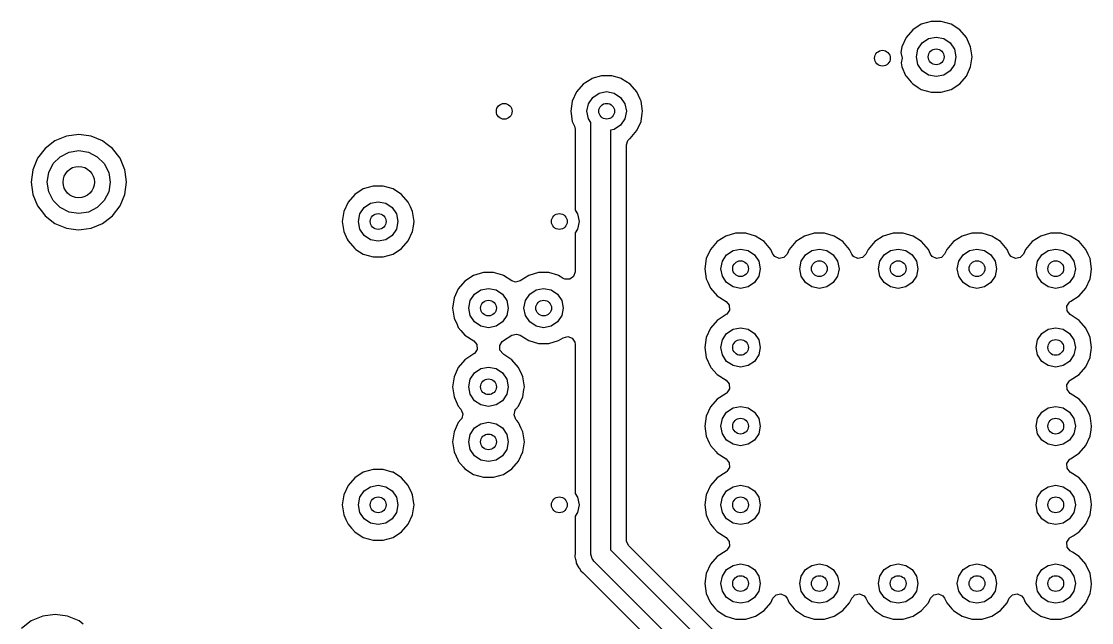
# Model space of a CAD drawing. Extents: x 0.4 to 10.6, y -8.1 to -0.4.
# Drawn here: x 5.979 to 6.514, y -2.303 to -2.002 of the extents above; entities that cross this region are included whole.
import ezdxf

# ---------------------------------------------------------------- set-up
doc = ezdxf.new("R2010")
doc.units = 0
doc.header["$MEASUREMENT"] = 0
doc.layers.add('BLACK', color=7, linetype='CONTINUOUS')

msp = doc.modelspace()

# ---------------------------------------------------------------- linework, layer by layer
at = {"layer": 'BLACK', "linetype": 'CONTINUOUS'}
for p, q in [((6.42888, -2.0037), (6.42459, -2.00646)), ((6.43377, -2.00227), (6.42888, -2.0037)), ((6.42888, -2.0037), (6.42888, -2.0037)), ((6.43887, -2.00227), (6.43377, -2.00227)), ((6.43377, -2.00227), (6.43377, -2.00227)), ((6.44377, -2.0037), (6.43887, -2.00227)), ((6.43887, -2.00227), (6.43887, -2.00227)), ((6.44806, -2.00646), (6.44377, -2.0037)), ((6.44377, -2.0037), (6.44377, -2.0037)), ((6.44377, -2.0037), (6.44377, -2.0037)), ((6.44377, -2.0037), (6.44377, -2.0037)), ((6.42125, -2.01032), (6.41913, -2.01496)), ((6.42459, -2.00646), (6.42125, -2.01032)), ((6.43256, -2.01091), (6.43632, -2.01016)), ((6.43632, -2.01016), (6.44009, -2.01091)), ((6.44806, -2.00646), (6.44806, -2.00646)), ((6.44806, -2.00646), (6.44806, -2.00646)), ((6.44928, -2.00787), (6.44806, -2.00646)), ((6.4514, -2.01032), (6.44928, -2.00787)), ((6.45352, -2.01496), (6.4514, -2.01032)), ((6.41913, -2.01496), (6.41872, -2.01781)), ((6.42723, -2.01624), (6.42936, -2.01304)), ((6.42936, -2.01304), (6.43256, -2.01091)), ((6.44009, -2.01091), (6.44328, -2.01304)), ((6.44328, -2.01304), (6.44542, -2.01624)), ((6.45424, -2.02), (6.45352, -2.01496)), ((6.41872, -2.01781), (6.41929, -2.02069)), ((6.41929, -2.02069), (6.41883, -2.02299)), ((6.42648, -2.02), (6.42723, -2.01624)), ((6.42723, -2.02377), (6.42648, -2.02)), ((6.44542, -2.01624), (6.44617, -2.02)), ((6.44617, -2.02), (6.44542, -2.02377)), ((6.45352, -2.02505), (6.45424, -2.02)), ((6.41883, -2.02299), (6.41913, -2.02505)), ((6.41913, -2.02505), (6.42107, -2.02931)), ((6.42936, -2.02696), (6.42723, -2.02377)), ((6.44542, -2.02377), (6.44328, -2.02696)), ((6.4514, -2.02969), (6.45352, -2.02505)), ((6.26421, -2.03093), (6.25992, -2.03368)), ((6.2691, -2.02949), (6.26421, -2.03092)), ((6.26421, -2.03092), (6.26421, -2.03093)), ((6.2742, -2.02949), (6.2691, -2.02949)), ((6.2691, -2.02949), (6.2691, -2.02949)), ((6.27904, -2.03091), (6.2742, -2.02949)), ((6.2742, -2.02949), (6.2742, -2.02949)), ((6.2791, -2.03093), (6.27904, -2.03091)), ((6.28339, -2.03368), (6.2791, -2.03093)), ((6.2791, -2.03093), (6.2791, -2.03093)), ((6.2791, -2.03093), (6.2791, -2.03093)), ((6.42107, -2.02931), (6.42125, -2.02969)), ((6.42125, -2.02969), (6.42382, -2.03266)), ((6.43256, -2.0291), (6.42936, -2.02696)), ((6.43632, -2.02985), (6.43256, -2.0291)), ((6.44009, -2.0291), (6.43632, -2.02985)), ((6.44328, -2.02696), (6.44009, -2.0291)), ((6.44806, -2.03355), (6.4514, -2.02969)), ((6.25992, -2.03368), (6.25658, -2.03754)), ((6.26789, -2.03813), (6.27165, -2.03738)), ((6.27165, -2.03738), (6.27542, -2.03813)), ((6.28673, -2.03754), (6.28339, -2.03368)), ((6.28339, -2.03368), (6.28339, -2.03368)), ((6.28339, -2.03368), (6.28339, -2.03368)), ((6.42382, -2.03266), (6.42459, -2.03355)), ((6.42459, -2.03355), (6.42735, -2.03532)), ((6.42735, -2.03532), (6.42888, -2.0363)), ((6.42888, -2.0363), (6.43377, -2.03774)), ((6.43887, -2.03774), (6.44377, -2.0363)), ((6.44377, -2.0363), (6.44806, -2.03355)), ((6.25446, -2.04218), (6.25373, -2.04722)), ((6.25658, -2.03754), (6.25446, -2.04218)), ((6.26256, -2.04346), (6.26469, -2.04026)), ((6.26469, -2.04026), (6.26789, -2.03813)), ((6.27542, -2.03813), (6.27861, -2.04026)), ((6.27861, -2.04026), (6.28075, -2.04346)), ((6.28842, -2.04124), (6.28673, -2.03754)), ((6.28885, -2.04218), (6.28842, -2.04124)), ((6.28957, -2.04722), (6.28885, -2.04218)), ((6.43377, -2.03774), (6.43377, -2.03774)), ((6.43377, -2.03774), (6.43887, -2.03774)), ((6.43887, -2.03774), (6.43887, -2.03774)), ((6.25373, -2.04722), (6.25373, -2.04722)), ((6.25373, -2.04722), (6.25446, -2.05227)), ((6.26181, -2.04722), (6.26256, -2.04346)), ((6.26256, -2.05099), (6.26181, -2.04722)), ((6.28075, -2.04346), (6.2815, -2.04722)), ((6.2815, -2.04722), (6.28075, -2.05099)), ((6.28885, -2.05227), (6.28945, -2.0481)), ((6.28945, -2.0481), (6.28957, -2.04722)), ((6.28957, -2.04722), (6.28957, -2.04722)), ((6.25446, -2.05227), (6.25553, -2.05462)), ((6.26378, -2.05282), (6.26256, -2.05099)), ((6.26378, -2.2687), (6.26378, -2.05282)), ((6.28075, -2.05099), (6.27861, -2.05418)), ((6.28673, -2.05691), (6.28885, -2.05227)), ((6.00787, -2.05883), (6.0017, -2.05964)), ((6.01405, -2.05964), (6.00787, -2.05883)), ((6.00787, -2.05883), (6.00787, -2.05883)), ((6.25553, -2.05462), (6.25589, -2.05624)), ((6.25589, -2.05624), (6.25589, -2.09674)), ((6.27542, -2.05632), (6.27362, -2.05668)), ((6.27362, -2.05668), (6.27362, -2.26666)), ((6.27861, -2.05418), (6.27542, -2.05632)), ((6.28339, -2.06077), (6.28673, -2.05691)), ((5.99595, -2.06203), (5.99101, -2.06582)), ((6.0017, -2.05964), (5.99595, -2.06203)), ((5.99595, -2.06203), (5.99595, -2.06203)), ((6.0017, -2.05964), (6.0017, -2.05964)), ((6.0198, -2.06203), (6.01405, -2.05964)), ((6.01405, -2.05964), (6.01405, -2.05964)), ((6.02146, -2.0633), (6.0198, -2.06203)), ((6.0198, -2.06203), (6.0198, -2.06203)), ((6.0198, -2.06203), (6.0198, -2.06203)), ((6.02474, -2.06582), (6.02146, -2.0633)), ((6.28152, -2.0641), (6.28226, -2.06181)), ((6.28152, -2.08661), (6.28152, -2.0641)), ((6.28226, -2.06181), (6.28331, -2.06082)), ((6.28331, -2.06082), (6.28339, -2.06077)), ((6.28339, -2.06077), (6.28339, -2.06077)), ((6.28339, -2.06077), (6.28339, -2.06077)), ((5.99101, -2.06582), (5.98722, -2.07075)), ((5.99101, -2.06582), (5.99101, -2.06582)), ((5.99862, -2.06994), (6.00301, -2.0677)), ((6.00301, -2.0677), (6.00787, -2.06693)), ((6.00787, -2.06693), (6.01274, -2.0677)), ((6.01274, -2.0677), (6.01713, -2.06994)), ((6.02853, -2.07075), (6.02474, -2.06582)), ((6.02474, -2.06582), (6.02474, -2.06582)), ((6.02474, -2.06582), (6.02474, -2.06582)), ((6.02474, -2.06582), (6.02474, -2.06582)), ((6.02474, -2.06582), (6.02474, -2.06582)), ((5.98722, -2.07075), (5.98484, -2.07651)), ((5.98722, -2.07075), (5.98722, -2.07075)), ((5.9929, -2.07781), (5.99513, -2.07342)), ((5.99513, -2.07342), (5.99862, -2.06994)), ((6.01713, -2.06994), (6.02061, -2.07342)), ((6.02061, -2.07342), (6.02285, -2.07781)), ((6.0306, -2.07577), (6.02853, -2.07075)), ((6.02853, -2.07075), (6.02853, -2.07075)), ((5.98484, -2.07651), (5.98403, -2.08268)), ((5.98484, -2.07651), (5.98484, -2.07651)), ((5.99213, -2.08268), (5.9929, -2.07781)), ((6.02285, -2.07781), (6.02362, -2.08268)), ((6.03091, -2.07651), (6.0306, -2.07577)), ((6.03105, -2.07757), (6.03091, -2.07651)), ((6.03171, -2.0826), (6.03105, -2.07757)), ((5.98403, -2.08268), (5.98403, -2.08268)), ((5.98403, -2.08268), (5.98484, -2.08885)), ((5.9929, -2.08754), (5.99213, -2.08268)), ((6.02362, -2.08268), (6.02285, -2.08754)), ((6.03091, -2.08885), (6.03172, -2.08268)), ((6.03172, -2.08268), (6.03171, -2.0826)), ((6.15493, -2.08463), (6.15004, -2.08606)), ((6.16003, -2.08463), (6.15493, -2.08463)), ((6.15493, -2.08463), (6.15493, -2.08463)), ((6.16492, -2.08606), (6.16003, -2.08463)), ((6.16003, -2.08463), (6.16003, -2.08463)), ((5.98484, -2.08885), (5.98484, -2.08885)), ((5.98484, -2.08885), (5.98722, -2.0946)), ((5.99513, -2.09193), (5.9929, -2.08754)), ((6.02285, -2.08754), (6.02061, -2.09193)), ((6.02853, -2.0946), (6.03091, -2.08885)), ((6.14575, -2.08882), (6.14241, -2.09267)), ((6.15004, -2.08606), (6.14575, -2.08882)), ((6.15004, -2.08606), (6.15004, -2.08606)), ((6.16921, -2.08882), (6.16492, -2.08606)), ((6.16492, -2.08606), (6.16492, -2.08606)), ((6.16492, -2.08606), (6.16492, -2.08606)), ((6.16492, -2.08606), (6.16492, -2.08606)), ((6.17255, -2.09267), (6.16921, -2.08882)), ((6.16921, -2.08882), (6.16921, -2.08882)), ((6.16921, -2.08882), (6.16921, -2.08882)), ((6.28152, -2.26178), (6.28152, -2.08661)), ((5.98722, -2.0946), (5.98722, -2.0946)), ((5.98722, -2.0946), (5.99016, -2.09843)), ((5.99862, -2.09542), (5.99513, -2.09193)), ((6.00301, -2.09765), (5.99862, -2.09542)), ((6.01713, -2.09542), (6.01274, -2.09765)), ((6.02061, -2.09193), (6.01713, -2.09542)), ((6.02474, -2.09954), (6.02853, -2.0946)), ((6.14241, -2.09267), (6.14029, -2.09731)), ((6.14839, -2.0986), (6.15052, -2.0954)), ((6.15052, -2.0954), (6.15371, -2.09327)), ((6.15371, -2.09327), (6.15748, -2.09252)), ((6.15748, -2.09252), (6.16125, -2.09327)), ((6.16125, -2.09327), (6.16444, -2.0954)), ((6.16444, -2.0954), (6.16657, -2.0986)), ((6.17363, -2.09504), (6.17255, -2.09267)), ((6.17467, -2.09731), (6.17363, -2.09504)), ((5.99016, -2.09843), (5.99101, -2.09954)), ((5.99101, -2.09954), (5.99595, -2.10333)), ((6.00787, -2.09843), (6.00301, -2.09765)), ((6.01274, -2.09765), (6.00787, -2.09843)), ((6.02106, -2.10236), (6.02474, -2.09954)), ((6.14029, -2.09731), (6.13956, -2.10236)), ((6.14764, -2.10236), (6.14839, -2.0986)), ((6.16657, -2.0986), (6.16732, -2.10236)), ((6.1754, -2.10236), (6.17467, -2.09731)), ((6.25589, -2.09674), (6.25712, -2.0986)), ((6.25712, -2.0986), (6.25787, -2.10236)), ((5.99595, -2.10333), (5.99595, -2.10333)), ((5.99595, -2.10333), (5.99595, -2.10333)), ((5.99595, -2.10333), (5.99918, -2.10467)), ((5.99918, -2.10467), (6.0017, -2.10571)), ((6.0017, -2.10571), (6.00633, -2.10632)), ((6.00633, -2.10632), (6.00787, -2.10652)), ((6.00787, -2.10652), (6.00911, -2.10636)), ((6.00787, -2.10652), (6.00787, -2.10652)), ((6.00787, -2.10652), (6.00787, -2.10652)), ((6.00911, -2.10636), (6.01405, -2.10571)), ((6.01405, -2.10571), (6.0198, -2.10333)), ((6.0198, -2.10333), (6.02106, -2.10236)), ((6.13956, -2.10236), (6.13956, -2.10236)), ((6.13956, -2.10236), (6.14029, -2.10741)), ((6.14839, -2.10613), (6.14764, -2.10236)), ((6.15052, -2.10932), (6.14839, -2.10613)), ((6.16657, -2.10613), (6.16444, -2.10932)), ((6.16732, -2.10236), (6.16657, -2.10613)), ((6.17467, -2.10741), (6.17507, -2.10467)), ((6.17507, -2.10467), (6.1754, -2.10236)), ((6.1754, -2.10236), (6.1754, -2.10236)), ((6.25712, -2.10613), (6.25589, -2.10798)), ((6.25787, -2.10236), (6.25712, -2.10613)), ((6.14029, -2.10741), (6.14202, -2.1112)), ((6.14202, -2.1112), (6.14241, -2.11205)), ((6.14241, -2.11205), (6.14575, -2.1159)), ((6.15371, -2.11146), (6.15052, -2.10932)), ((6.15748, -2.1122), (6.15371, -2.11146)), ((6.16125, -2.11146), (6.15748, -2.1122)), ((6.16444, -2.10932), (6.16125, -2.11146)), ((6.16921, -2.1159), (6.17255, -2.11205)), ((6.17255, -2.11205), (6.17467, -2.10741)), ((6.25589, -2.10798), (6.25589, -2.12756)), ((6.33114, -2.10968), (6.32685, -2.11244)), ((6.33603, -2.10825), (6.33114, -2.10968)), ((6.33114, -2.10968), (6.33114, -2.10968)), ((6.34113, -2.10825), (6.33603, -2.10825)), ((6.33603, -2.10825), (6.33603, -2.10825)), ((6.34603, -2.10968), (6.34113, -2.10825)), ((6.34113, -2.10825), (6.34113, -2.10825)), ((6.35032, -2.11244), (6.34603, -2.10968)), ((6.34603, -2.10968), (6.34603, -2.10968)), ((6.34603, -2.10968), (6.34603, -2.10968)), ((6.34603, -2.10968), (6.34603, -2.10968)), ((6.37051, -2.10968), (6.36622, -2.11244)), ((6.3754, -2.10825), (6.37051, -2.10968)), ((6.37051, -2.10968), (6.37051, -2.10968)), ((6.3805, -2.10825), (6.3754, -2.10825)), ((6.3754, -2.10825), (6.3754, -2.10825)), ((6.3854, -2.10968), (6.3805, -2.10825)), ((6.3805, -2.10825), (6.3805, -2.10825)), ((6.38969, -2.11244), (6.3854, -2.10968)), ((6.3854, -2.10968), (6.3854, -2.10968)), ((6.3854, -2.10968), (6.3854, -2.10968)), ((6.3854, -2.10968), (6.3854, -2.10968)), ((6.40988, -2.10968), (6.40559, -2.11244)), ((6.41477, -2.10825), (6.40988, -2.10968)), ((6.40988, -2.10968), (6.40988, -2.10968)), ((6.41987, -2.10825), (6.41477, -2.10825)), ((6.41477, -2.10825), (6.41477, -2.10825)), ((6.42477, -2.10968), (6.41987, -2.10825)), ((6.41987, -2.10825), (6.41987, -2.10825)), ((6.42906, -2.11244), (6.42477, -2.10968)), ((6.42477, -2.10968), (6.42477, -2.10968)), ((6.42477, -2.10968), (6.42477, -2.10968)), ((6.42477, -2.10968), (6.42477, -2.10968)), ((6.44925, -2.10968), (6.44496, -2.11244)), ((6.45414, -2.10825), (6.44925, -2.10968)), ((6.44925, -2.10968), (6.44925, -2.10968)), ((6.45924, -2.10825), (6.45414, -2.10825)), ((6.45414, -2.10825), (6.45414, -2.10825)), ((6.46414, -2.10968), (6.45924, -2.10825)), ((6.45924, -2.10825), (6.45924, -2.10825)), ((6.46843, -2.11244), (6.46414, -2.10968)), ((6.46414, -2.10968), (6.46414, -2.10968)), ((6.46414, -2.10968), (6.46414, -2.10968)), ((6.46414, -2.10968), (6.46414, -2.10968)), ((6.48862, -2.10968), (6.48433, -2.11244)), ((6.49351, -2.10825), (6.48862, -2.10968)), ((6.48862, -2.10968), (6.48862, -2.10968)), ((6.49861, -2.10825), (6.49351, -2.10825)), ((6.49351, -2.10825), (6.49351, -2.10825)), ((6.50351, -2.10968), (6.49861, -2.10825)), ((6.49861, -2.10825), (6.49861, -2.10825)), ((6.5078, -2.11244), (6.50351, -2.10968)), ((6.50351, -2.10968), (6.50351, -2.10968)), ((6.50351, -2.10968), (6.50351, -2.10968)), ((6.50351, -2.10968), (6.50351, -2.10968)), ((6.14575, -2.1159), (6.14575, -2.1159)), ((6.14575, -2.1159), (6.14636, -2.1163)), ((6.14636, -2.1163), (6.15004, -2.11866)), ((6.16492, -2.11866), (6.16921, -2.1159)), ((6.32351, -2.1163), (6.32139, -2.12094)), ((6.32685, -2.11244), (6.32351, -2.1163)), ((6.33162, -2.11902), (6.33482, -2.11689)), ((6.33482, -2.11689), (6.33858, -2.11614)), ((6.33858, -2.11614), (6.34235, -2.11689)), ((6.34235, -2.11689), (6.34554, -2.11902)), ((6.35366, -2.1163), (6.35032, -2.11244)), ((6.35032, -2.11244), (6.35032, -2.11244)), ((6.35032, -2.11244), (6.35032, -2.11244)), ((6.35472, -2.11863), (6.35366, -2.1163)), ((6.36288, -2.1163), (6.36181, -2.11863)), ((6.36622, -2.11244), (6.36288, -2.1163)), ((6.37099, -2.11902), (6.37419, -2.11689)), ((6.37419, -2.11689), (6.37795, -2.11614)), ((6.37795, -2.11614), (6.38172, -2.11689)), ((6.38172, -2.11689), (6.38491, -2.11902)), ((6.39303, -2.1163), (6.38969, -2.11244)), ((6.38969, -2.11244), (6.38969, -2.11244)), ((6.38969, -2.11244), (6.38969, -2.11244)), ((6.39409, -2.11863), (6.39303, -2.1163)), ((6.40225, -2.1163), (6.40118, -2.11863)), ((6.40559, -2.11244), (6.40225, -2.1163)), ((6.41036, -2.11902), (6.41356, -2.11689)), ((6.41356, -2.11689), (6.41732, -2.11614)), ((6.41732, -2.11614), (6.42109, -2.11689)), ((6.42109, -2.11689), (6.42428, -2.11902)), ((6.4324, -2.1163), (6.42906, -2.11244)), ((6.42906, -2.11244), (6.42906, -2.11244)), ((6.42906, -2.11244), (6.42906, -2.11244)), ((6.43346, -2.11863), (6.4324, -2.1163)), ((6.44162, -2.1163), (6.44055, -2.11863)), ((6.44496, -2.11244), (6.44162, -2.1163)), ((6.44973, -2.11902), (6.45293, -2.11689)), ((6.45293, -2.11689), (6.45669, -2.11614)), ((6.45669, -2.11614), (6.46046, -2.11689)), ((6.46046, -2.11689), (6.46365, -2.11902)), ((6.47177, -2.1163), (6.46843, -2.11244)), ((6.46843, -2.11244), (6.46843, -2.11244)), ((6.46843, -2.11244), (6.46843, -2.11244)), ((6.47283, -2.11863), (6.47177, -2.1163)), ((6.48099, -2.1163), (6.47992, -2.11863)), ((6.48433, -2.11244), (6.48099, -2.1163)), ((6.4891, -2.11902), (6.4923, -2.11689)), ((6.4923, -2.11689), (6.49606, -2.11614)), ((6.49606, -2.11614), (6.49983, -2.11689)), ((6.49983, -2.11689), (6.50302, -2.11902)), ((6.51114, -2.1163), (6.5078, -2.11244)), ((6.5078, -2.11244), (6.5078, -2.11244)), ((6.5078, -2.11244), (6.5078, -2.11244)), ((6.51231, -2.11887), (6.51114, -2.1163)), ((6.15004, -2.11866), (6.15493, -2.1201)), ((6.15493, -2.1201), (6.15493, -2.1201)), ((6.15493, -2.1201), (6.16003, -2.1201)), ((6.16003, -2.1201), (6.16492, -2.11866)), ((6.16003, -2.1201), (6.16003, -2.1201)), ((6.32139, -2.12094), (6.32066, -2.12598)), ((6.32874, -2.12598), (6.32949, -2.12222)), ((6.32949, -2.12222), (6.33162, -2.11902)), ((6.34554, -2.11902), (6.34768, -2.12222)), ((6.34768, -2.12222), (6.34843, -2.12598)), ((6.35563, -2.11988), (6.35472, -2.11863)), ((6.35782, -2.12088), (6.35563, -2.11988)), ((6.36018, -2.1204), (6.35782, -2.12088)), ((6.36181, -2.11863), (6.36018, -2.1204)), ((6.36811, -2.12598), (6.36886, -2.12222)), ((6.36886, -2.12222), (6.37099, -2.11902)), ((6.38491, -2.11902), (6.38705, -2.12222)), ((6.38705, -2.12222), (6.3878, -2.12598)), ((6.395, -2.11988), (6.39409, -2.11863)), ((6.39719, -2.12088), (6.395, -2.11988)), ((6.39955, -2.1204), (6.39719, -2.12088)), ((6.40118, -2.11863), (6.39955, -2.1204)), ((6.40748, -2.12598), (6.40823, -2.12222)), ((6.40823, -2.12222), (6.41036, -2.11902)), ((6.42428, -2.11902), (6.42642, -2.12222)), ((6.42642, -2.12222), (6.42717, -2.12598)), ((6.43437, -2.11988), (6.43346, -2.11863)), ((6.43656, -2.12088), (6.43437, -2.11988)), ((6.43892, -2.1204), (6.43656, -2.12088)), ((6.44055, -2.11863), (6.43892, -2.1204)), ((6.44685, -2.12598), (6.4476, -2.12222)), ((6.4476, -2.12222), (6.44973, -2.11902)), ((6.46365, -2.11902), (6.46579, -2.12222)), ((6.46579, -2.12222), (6.46654, -2.12598)), ((6.47374, -2.11988), (6.47283, -2.11863)), ((6.47593, -2.12088), (6.47374, -2.11988)), ((6.47829, -2.1204), (6.47593, -2.12088)), ((6.47992, -2.11863), (6.47829, -2.1204)), ((6.48622, -2.12598), (6.48697, -2.12222)), ((6.48697, -2.12222), (6.4891, -2.11902)), ((6.50302, -2.11902), (6.50516, -2.12222)), ((6.50516, -2.12222), (6.50591, -2.12598)), ((6.51326, -2.12094), (6.51231, -2.11887)), ((6.51398, -2.12598), (6.51326, -2.12094)), ((6.21005, -2.12793), (6.20515, -2.12937)), ((6.21515, -2.12793), (6.21005, -2.12793)), ((6.21005, -2.12793), (6.21005, -2.12793)), ((6.21976, -2.12929), (6.21515, -2.12793)), ((6.21515, -2.12793), (6.21515, -2.12793)), ((6.23761, -2.12793), (6.23271, -2.12937)), ((6.24271, -2.12793), (6.23761, -2.12793)), ((6.23761, -2.12793), (6.23761, -2.12793)), ((6.24732, -2.12929), (6.24271, -2.12793)), ((6.24271, -2.12793), (6.24271, -2.12793)), ((6.25589, -2.12756), (6.25514, -2.12985)), ((6.32066, -2.12598), (6.32066, -2.12598)), ((6.32066, -2.12598), (6.32139, -2.13103)), ((6.32949, -2.12975), (6.32874, -2.12598)), ((6.34843, -2.12598), (6.34768, -2.12975)), ((6.36886, -2.12975), (6.36811, -2.12598)), ((6.3878, -2.12598), (6.38705, -2.12975)), ((6.40823, -2.12975), (6.40748, -2.12598)), ((6.42717, -2.12598), (6.42642, -2.12975)), ((6.4476, -2.12975), (6.44685, -2.12598)), ((6.46654, -2.12598), (6.46579, -2.12975)), ((6.48697, -2.12975), (6.48622, -2.12598)), ((6.50591, -2.12598), (6.50516, -2.12975)), ((6.51358, -2.12881), (6.51398, -2.12598)), ((6.51398, -2.12598), (6.51398, -2.12598)), ((6.20086, -2.13213), (6.19752, -2.13598)), ((6.20515, -2.12937), (6.20086, -2.13213)), ((6.20515, -2.12937), (6.20515, -2.12937)), ((6.22004, -2.12937), (6.21976, -2.12929)), ((6.22427, -2.13209), (6.22004, -2.12937)), ((6.22004, -2.12937), (6.22004, -2.12937)), ((6.22004, -2.12937), (6.22004, -2.12937)), ((6.22616, -2.1327), (6.22427, -2.13209)), ((6.22849, -2.13209), (6.22616, -2.1327)), ((6.23271, -2.12937), (6.22849, -2.13209)), ((6.23271, -2.12937), (6.23271, -2.12937)), ((6.2476, -2.12937), (6.24732, -2.12929)), ((6.24835, -2.12985), (6.2476, -2.12937)), ((6.24988, -2.13084), (6.24835, -2.12985)), ((6.25078, -2.13126), (6.24988, -2.13084)), ((6.25319, -2.13126), (6.25078, -2.13126)), ((6.25514, -2.12985), (6.25319, -2.13126)), ((6.32139, -2.13103), (6.32214, -2.13268)), ((6.32214, -2.13268), (6.32351, -2.13567)), ((6.33162, -2.13294), (6.32949, -2.12975)), ((6.33482, -2.13508), (6.33162, -2.13294)), ((6.34554, -2.13294), (6.34235, -2.13508)), ((6.34768, -2.12975), (6.34554, -2.13294)), ((6.37099, -2.13294), (6.36886, -2.12975)), ((6.37419, -2.13508), (6.37099, -2.13294)), ((6.38491, -2.13294), (6.38172, -2.13508)), ((6.38705, -2.12975), (6.38491, -2.13294)), ((6.41036, -2.13294), (6.40823, -2.12975)), ((6.41356, -2.13508), (6.41036, -2.13294)), ((6.42428, -2.13294), (6.42109, -2.13508)), ((6.42642, -2.12975), (6.42428, -2.13294)), ((6.44973, -2.13294), (6.4476, -2.12975)), ((6.45293, -2.13508), (6.44973, -2.13294)), ((6.46365, -2.13294), (6.46046, -2.13508)), ((6.46579, -2.12975), (6.46365, -2.13294)), ((6.4891, -2.13294), (6.48697, -2.12975)), ((6.4923, -2.13508), (6.4891, -2.13294)), ((6.50302, -2.13294), (6.49983, -2.13508)), ((6.50516, -2.12975), (6.50302, -2.13294)), ((6.51114, -2.13567), (6.51326, -2.13103)), ((6.51326, -2.13103), (6.51358, -2.12881)), ((6.19752, -2.13598), (6.19541, -2.14062)), ((6.20351, -2.1419), (6.20564, -2.13871)), ((6.20564, -2.13871), (6.20883, -2.13658)), ((6.20883, -2.13658), (6.2126, -2.13583)), ((6.2126, -2.13583), (6.21636, -2.13658)), ((6.21636, -2.13658), (6.21956, -2.13871)), ((6.21956, -2.13871), (6.22169, -2.1419)), ((6.23106, -2.1419), (6.2332, -2.13871)), ((6.2332, -2.13871), (6.23639, -2.13658)), ((6.23639, -2.13658), (6.24016, -2.13583)), ((6.24016, -2.13583), (6.24392, -2.13658)), ((6.24392, -2.13658), (6.24712, -2.13871)), ((6.24712, -2.13871), (6.24925, -2.1419)), ((6.32351, -2.13567), (6.32682, -2.1395)), ((6.33858, -2.13583), (6.33482, -2.13508)), ((6.34235, -2.13508), (6.33858, -2.13583)), ((6.37795, -2.13583), (6.37419, -2.13508)), ((6.38172, -2.13508), (6.37795, -2.13583)), ((6.41732, -2.13583), (6.41356, -2.13508)), ((6.42109, -2.13508), (6.41732, -2.13583)), ((6.45669, -2.13583), (6.45293, -2.13508)), ((6.46046, -2.13508), (6.45669, -2.13583)), ((6.49606, -2.13583), (6.4923, -2.13508)), ((6.49983, -2.13508), (6.49606, -2.13583)), ((6.5078, -2.13953), (6.51114, -2.13567)), ((6.19541, -2.14062), (6.19468, -2.14567)), ((6.20276, -2.14567), (6.20351, -2.1419)), ((6.22169, -2.1419), (6.22244, -2.14567)), ((6.23031, -2.14567), (6.23106, -2.1419)), ((6.24925, -2.1419), (6.25, -2.14567)), ((6.32682, -2.1395), (6.32685, -2.13953)), ((6.32685, -2.13953), (6.33131, -2.14239)), ((6.33131, -2.14239), (6.33283, -2.14426)), ((6.33283, -2.14426), (6.33297, -2.14666)), ((6.50168, -2.14468), (6.50298, -2.14265)), ((6.50298, -2.14265), (6.50334, -2.14239)), ((6.50334, -2.14239), (6.50362, -2.14221)), ((6.50362, -2.14221), (6.5078, -2.13953)), ((6.19468, -2.14567), (6.19468, -2.14567)), ((6.19468, -2.14567), (6.19541, -2.15072)), ((6.20351, -2.14944), (6.20276, -2.14567)), ((6.20564, -2.15263), (6.20351, -2.14944)), ((6.22169, -2.14944), (6.21956, -2.15263)), ((6.22244, -2.14567), (6.22169, -2.14944)), ((6.23106, -2.14944), (6.23031, -2.14567)), ((6.2332, -2.15263), (6.23106, -2.14944)), ((6.24925, -2.14944), (6.24712, -2.15263)), ((6.25, -2.14567), (6.24925, -2.14944)), ((6.33131, -2.14895), (6.32685, -2.15181)), ((6.33167, -2.14869), (6.33131, -2.14895)), ((6.33297, -2.14666), (6.33167, -2.14869)), ((6.50182, -2.14708), (6.50168, -2.14468)), ((6.50334, -2.14895), (6.50182, -2.14708)), ((6.5078, -2.15181), (6.50334, -2.14895)), ((6.19541, -2.15072), (6.19687, -2.15392)), ((6.19687, -2.15392), (6.19752, -2.15536)), ((6.20883, -2.15476), (6.20564, -2.15263)), ((6.2126, -2.15551), (6.20883, -2.15476)), ((6.21636, -2.15476), (6.2126, -2.15551)), ((6.21956, -2.15263), (6.21636, -2.15476)), ((6.23639, -2.15476), (6.2332, -2.15263)), ((6.24016, -2.15551), (6.23639, -2.15476)), ((6.24392, -2.15476), (6.24016, -2.15551)), ((6.24712, -2.15263), (6.24392, -2.15476)), ((6.32685, -2.15181), (6.32351, -2.15567)), ((6.51114, -2.15567), (6.5078, -2.15181)), ((6.5078, -2.15181), (6.5078, -2.15181)), ((6.5078, -2.15181), (6.5078, -2.15181)), ((6.19752, -2.15536), (6.19882, -2.15685)), ((6.19882, -2.15685), (6.20086, -2.15921)), ((6.20086, -2.15921), (6.20532, -2.16208)), ((6.22004, -2.16197), (6.22427, -2.15925)), ((6.22427, -2.15925), (6.2266, -2.15864)), ((6.2266, -2.15864), (6.22849, -2.15925)), ((6.22849, -2.15925), (6.23271, -2.16197)), ((6.2476, -2.16197), (6.24988, -2.1605)), ((6.24988, -2.1605), (6.25221, -2.15989)), ((6.25221, -2.15989), (6.25446, -2.16077)), ((6.32139, -2.16031), (6.32066, -2.16535)), ((6.32351, -2.15567), (6.32139, -2.16031)), ((6.32949, -2.16159), (6.33162, -2.15839)), ((6.33162, -2.15839), (6.33482, -2.15626)), ((6.33482, -2.15626), (6.33858, -2.15551)), ((6.33858, -2.15551), (6.34235, -2.15626)), ((6.34235, -2.15626), (6.34554, -2.15839)), ((6.34554, -2.15839), (6.34768, -2.16159)), ((6.48697, -2.16159), (6.4891, -2.15839)), ((6.4891, -2.15839), (6.4923, -2.15626)), ((6.4923, -2.15626), (6.49606, -2.15551)), ((6.49606, -2.15551), (6.49983, -2.15626)), ((6.49983, -2.15626), (6.50302, -2.15839)), ((6.50302, -2.15839), (6.50516, -2.16159)), ((6.51277, -2.15924), (6.51114, -2.15567)), ((6.51326, -2.16031), (6.51277, -2.15924)), ((6.51398, -2.16535), (6.51326, -2.16031)), ((6.20532, -2.16208), (6.20685, -2.16394)), ((6.20685, -2.16394), (6.20698, -2.16635)), ((6.21821, -2.16436), (6.21952, -2.16234)), ((6.21835, -2.16677), (6.21821, -2.16436)), ((6.21952, -2.16234), (6.21988, -2.16208)), ((6.21988, -2.16208), (6.22004, -2.16197)), ((6.22004, -2.16197), (6.22004, -2.16197)), ((6.23271, -2.16197), (6.23761, -2.16341)), ((6.23761, -2.16341), (6.23761, -2.16341)), ((6.23761, -2.16341), (6.24271, -2.16341)), ((6.24271, -2.16341), (6.2476, -2.16197)), ((6.24271, -2.16341), (6.24271, -2.16341)), ((6.25446, -2.16077), (6.25576, -2.16279)), ((6.25576, -2.16279), (6.25589, -2.16378)), ((6.25589, -2.16378), (6.25589, -2.23847)), ((6.32066, -2.16535), (6.32066, -2.16535)), ((6.32066, -2.16535), (6.32139, -2.1704)), ((6.32874, -2.16535), (6.32949, -2.16159)), ((6.32949, -2.16912), (6.32874, -2.16535)), ((6.34768, -2.16159), (6.34843, -2.16535)), ((6.34843, -2.16535), (6.34768, -2.16912)), ((6.48622, -2.16535), (6.48697, -2.16159)), ((6.48697, -2.16912), (6.48622, -2.16535)), ((6.50516, -2.16159), (6.50591, -2.16535)), ((6.50591, -2.16535), (6.50516, -2.16912)), ((6.51378, -2.16677), (6.51398, -2.16535)), ((6.51398, -2.16535), (6.51398, -2.16535)), ((6.20532, -2.16863), (6.20086, -2.1715)), ((6.20568, -2.16837), (6.20532, -2.16863)), ((6.20698, -2.16635), (6.20568, -2.16837)), ((6.21988, -2.16863), (6.21835, -2.16677)), ((6.22033, -2.16892), (6.21988, -2.16863)), ((6.22433, -2.1715), (6.22033, -2.16892)), ((6.32139, -2.1704), (6.32351, -2.17504)), ((6.33162, -2.17231), (6.32949, -2.16912)), ((6.34768, -2.16912), (6.34554, -2.17231)), ((6.4891, -2.17231), (6.48697, -2.16912)), ((6.50516, -2.16912), (6.50302, -2.17231)), ((6.51114, -2.17504), (6.51326, -2.1704)), ((6.51326, -2.1704), (6.51347, -2.16892)), ((6.51347, -2.16892), (6.51378, -2.16677)), ((6.19752, -2.17535), (6.19541, -2.17999)), ((6.20086, -2.1715), (6.19752, -2.17535)), ((6.20564, -2.17808), (6.20883, -2.17595)), ((6.20883, -2.17595), (6.2126, -2.1752)), ((6.2126, -2.1752), (6.21636, -2.17595)), ((6.21636, -2.17595), (6.21956, -2.17808)), ((6.22767, -2.17535), (6.22433, -2.1715)), ((6.22929, -2.1789), (6.22767, -2.17535)), ((6.32351, -2.17504), (6.32351, -2.17504)), ((6.32351, -2.17504), (6.32378, -2.17535)), ((6.32378, -2.17535), (6.32685, -2.1789)), ((6.33482, -2.17445), (6.33162, -2.17231)), ((6.33858, -2.1752), (6.33482, -2.17445)), ((6.34235, -2.17445), (6.33858, -2.1752)), ((6.34554, -2.17231), (6.34235, -2.17445)), ((6.4923, -2.17445), (6.4891, -2.17231)), ((6.49606, -2.1752), (6.4923, -2.17445)), ((6.49983, -2.17445), (6.49606, -2.1752)), ((6.50302, -2.17231), (6.49983, -2.17445)), ((6.5078, -2.1789), (6.51114, -2.17504)), ((6.19541, -2.17999), (6.19468, -2.18504)), ((6.20276, -2.18504), (6.20351, -2.18127)), ((6.20351, -2.18127), (6.20564, -2.17808)), ((6.21956, -2.17808), (6.22169, -2.18127)), ((6.22169, -2.18127), (6.22244, -2.18504)), ((6.22979, -2.17999), (6.22929, -2.1789)), ((6.23052, -2.18504), (6.22979, -2.17999)), ((6.32685, -2.1789), (6.33131, -2.18176)), ((6.33131, -2.18176), (6.33283, -2.18363)), ((6.50298, -2.18202), (6.50334, -2.18176)), ((6.50334, -2.18176), (6.5078, -2.1789)), ((6.5078, -2.1789), (6.5078, -2.1789)), ((6.5078, -2.1789), (6.5078, -2.1789)), ((6.19468, -2.18504), (6.19468, -2.18504)), ((6.19468, -2.18504), (6.19541, -2.19009)), ((6.20351, -2.18881), (6.20276, -2.18504)), ((6.22244, -2.18504), (6.22169, -2.18881)), ((6.22979, -2.19009), (6.23031, -2.18645)), ((6.23031, -2.18645), (6.23052, -2.18504)), ((6.23052, -2.18504), (6.23052, -2.18504)), ((6.33297, -2.18603), (6.33167, -2.18806)), ((6.33283, -2.18363), (6.33297, -2.18603)), ((6.50168, -2.18405), (6.50298, -2.18202)), ((6.50182, -2.18645), (6.50168, -2.18405)), ((6.50334, -2.18832), (6.50182, -2.18645)), ((6.19541, -2.19009), (6.19752, -2.19473)), ((6.20564, -2.192), (6.20351, -2.18881)), ((6.20883, -2.19413), (6.20564, -2.192)), ((6.21956, -2.192), (6.21636, -2.19413)), ((6.22169, -2.18881), (6.21956, -2.192)), ((6.22767, -2.19473), (6.22979, -2.19009)), ((6.32685, -2.19118), (6.32351, -2.19504)), ((6.33131, -2.18832), (6.32685, -2.19118)), ((6.33167, -2.18806), (6.33131, -2.18832)), ((6.5078, -2.19118), (6.50334, -2.18832)), ((6.51114, -2.19504), (6.5078, -2.19118)), ((6.5078, -2.19118), (6.5078, -2.19118)), ((6.5078, -2.19118), (6.5078, -2.19118)), ((6.19752, -2.19473), (6.19886, -2.19627)), ((6.19886, -2.19627), (6.1998, -2.19849)), ((6.2126, -2.19488), (6.20883, -2.19413)), ((6.21636, -2.19413), (6.2126, -2.19488)), ((6.2254, -2.19915), (6.22595, -2.19681)), ((6.22595, -2.19681), (6.22634, -2.19627)), ((6.22634, -2.19627), (6.22767, -2.19473)), ((6.32351, -2.19504), (6.32139, -2.19968)), ((6.32949, -2.20096), (6.33162, -2.19776)), ((6.33162, -2.19776), (6.33482, -2.19563)), ((6.33482, -2.19563), (6.33858, -2.19488)), ((6.33858, -2.19488), (6.34235, -2.19563)), ((6.34235, -2.19563), (6.34554, -2.19776)), ((6.34554, -2.19776), (6.34768, -2.20096)), ((6.48697, -2.20096), (6.4891, -2.19776)), ((6.4891, -2.19776), (6.4923, -2.19563)), ((6.4923, -2.19563), (6.49606, -2.19488)), ((6.49606, -2.19488), (6.49983, -2.19563)), ((6.49983, -2.19563), (6.50302, -2.19776)), ((6.50302, -2.19776), (6.50516, -2.20096)), ((6.51286, -2.19882), (6.51114, -2.19504)), ((6.19752, -2.20291), (6.19541, -2.20755)), ((6.19886, -2.20137), (6.19752, -2.20291)), ((6.19925, -2.20083), (6.19886, -2.20137)), ((6.1998, -2.19849), (6.19925, -2.20083)), ((6.20883, -2.20351), (6.2126, -2.20276)), ((6.2126, -2.20276), (6.21636, -2.20351)), ((6.22634, -2.20137), (6.2254, -2.19915)), ((6.2268, -2.2019), (6.22634, -2.20137)), ((6.22767, -2.20291), (6.2268, -2.2019)), ((6.22901, -2.20584), (6.22767, -2.20291)), ((6.32139, -2.19968), (6.32066, -2.20472)), ((6.32874, -2.20472), (6.32949, -2.20096)), ((6.34768, -2.20096), (6.34843, -2.20472)), ((6.48622, -2.20472), (6.48697, -2.20096)), ((6.50516, -2.20096), (6.50591, -2.20472)), ((6.51326, -2.19968), (6.51286, -2.19882)), ((6.51342, -2.20079), (6.51326, -2.19968)), ((6.51398, -2.20472), (6.51342, -2.20079)), ((6.19541, -2.20755), (6.19468, -2.2126)), ((6.20351, -2.20883), (6.20564, -2.20564)), ((6.20564, -2.20564), (6.20883, -2.20351)), ((6.21636, -2.20351), (6.21956, -2.20564)), ((6.21956, -2.20564), (6.22169, -2.20883)), ((6.22979, -2.20755), (6.22901, -2.20584)), ((6.23052, -2.2126), (6.22979, -2.20755)), ((6.32066, -2.20472), (6.32066, -2.20472)), ((6.32066, -2.20472), (6.32139, -2.20977)), ((6.32949, -2.20849), (6.32874, -2.20472)), ((6.33162, -2.21168), (6.32949, -2.20849)), ((6.34768, -2.20849), (6.34554, -2.21168)), ((6.34843, -2.20472), (6.34768, -2.20849)), ((6.48697, -2.20849), (6.48622, -2.20472)), ((6.4891, -2.21168), (6.48697, -2.20849)), ((6.50516, -2.20849), (6.50302, -2.21168)), ((6.50591, -2.20472), (6.50516, -2.20849)), ((6.51326, -2.20977), (6.51372, -2.20654)), ((6.51372, -2.20654), (6.51398, -2.20472)), ((6.51398, -2.20472), (6.51398, -2.20472)), ((6.19468, -2.2126), (6.19468, -2.2126)), ((6.19468, -2.2126), (6.19541, -2.21765)), ((6.20276, -2.2126), (6.20351, -2.20883)), ((6.20351, -2.21637), (6.20276, -2.2126)), ((6.22169, -2.20883), (6.22244, -2.2126)), ((6.22244, -2.2126), (6.22169, -2.21637)), ((6.23023, -2.21459), (6.23052, -2.2126)), ((6.23052, -2.2126), (6.23052, -2.2126)), ((6.32139, -2.20977), (6.32293, -2.21315)), ((6.32293, -2.21315), (6.32351, -2.21441)), ((6.33482, -2.21382), (6.33162, -2.21168)), ((6.33858, -2.21457), (6.33482, -2.21382)), ((6.34235, -2.21382), (6.33858, -2.21457)), ((6.34554, -2.21168), (6.34235, -2.21382)), ((6.4923, -2.21382), (6.4891, -2.21168)), ((6.49606, -2.21457), (6.4923, -2.21382)), ((6.49983, -2.21382), (6.49606, -2.21457)), ((6.50302, -2.21168), (6.49983, -2.21382)), ((6.51114, -2.21441), (6.51326, -2.20977)), ((6.19541, -2.21765), (6.19738, -2.22197)), ((6.20564, -2.21956), (6.20351, -2.21637)), ((6.22169, -2.21637), (6.21956, -2.21956)), ((6.22767, -2.22229), (6.22979, -2.21765)), ((6.22979, -2.21765), (6.23023, -2.21459)), ((6.32351, -2.21441), (6.32631, -2.21765)), ((6.32631, -2.21765), (6.32685, -2.21827)), ((6.32685, -2.21827), (6.33131, -2.22113)), ((6.50351, -2.22102), (6.5078, -2.21827)), ((6.5078, -2.21827), (6.51114, -2.21441)), ((6.19738, -2.22197), (6.19752, -2.22229)), ((6.19752, -2.22229), (6.19999, -2.22513)), ((6.20883, -2.22169), (6.20564, -2.21956)), ((6.2126, -2.22244), (6.20883, -2.22169)), ((6.21636, -2.22169), (6.2126, -2.22244)), ((6.21956, -2.21956), (6.21636, -2.22169)), ((6.22433, -2.22614), (6.22767, -2.22229)), ((6.33131, -2.22113), (6.33283, -2.223)), ((6.33283, -2.223), (6.33297, -2.2254)), ((6.50168, -2.22342), (6.50298, -2.22139)), ((6.50182, -2.22582), (6.50168, -2.22342)), ((6.50298, -2.22139), (6.50334, -2.22113)), ((6.50334, -2.22113), (6.50351, -2.22102)), ((6.15004, -2.2278), (6.14575, -2.23055)), ((6.15493, -2.22636), (6.15004, -2.2278)), ((6.15004, -2.2278), (6.15004, -2.2278)), ((6.16003, -2.22636), (6.15493, -2.22636)), ((6.15493, -2.22636), (6.15493, -2.22636)), ((6.16453, -2.22768), (6.16003, -2.22636)), ((6.16003, -2.22636), (6.16003, -2.22636)), ((6.16492, -2.2278), (6.16453, -2.22768)), ((6.16921, -2.23055), (6.16492, -2.2278)), ((6.16492, -2.2278), (6.16492, -2.2278)), ((6.16492, -2.2278), (6.16492, -2.2278)), ((6.19999, -2.22513), (6.20086, -2.22614)), ((6.20086, -2.22614), (6.20515, -2.2289)), ((6.20515, -2.2289), (6.20515, -2.2289)), ((6.20515, -2.2289), (6.21005, -2.23033)), ((6.21515, -2.23033), (6.22004, -2.2289)), ((6.22004, -2.2289), (6.22433, -2.22614)), ((6.33131, -2.22769), (6.32685, -2.23055)), ((6.33167, -2.22743), (6.33131, -2.22769)), ((6.33297, -2.2254), (6.33167, -2.22743)), ((6.50334, -2.22769), (6.50182, -2.22582)), ((6.5078, -2.23055), (6.50334, -2.22769)), ((6.14241, -2.23441), (6.14029, -2.23905)), ((6.14575, -2.23055), (6.14241, -2.23441)), ((6.15052, -2.23713), (6.15371, -2.235)), ((6.15371, -2.235), (6.15748, -2.23425)), ((6.15748, -2.23425), (6.16125, -2.235)), ((6.16125, -2.235), (6.16444, -2.23713)), ((6.17255, -2.23441), (6.16921, -2.23055)), ((6.16921, -2.23055), (6.16921, -2.23055)), ((6.16921, -2.23055), (6.16921, -2.23055)), ((6.17432, -2.23827), (6.17255, -2.23441)), ((6.21005, -2.23033), (6.21005, -2.23033)), ((6.21005, -2.23033), (6.21515, -2.23033)), ((6.21515, -2.23033), (6.21515, -2.23033)), ((6.32351, -2.23441), (6.32139, -2.23905)), ((6.32685, -2.23055), (6.32351, -2.23441)), ((6.33162, -2.23713), (6.33482, -2.235)), ((6.33482, -2.235), (6.33858, -2.23425)), ((6.33858, -2.23425), (6.34235, -2.235)), ((6.34235, -2.235), (6.34554, -2.23713)), ((6.4891, -2.23713), (6.4923, -2.235)), ((6.4923, -2.235), (6.49606, -2.23425)), ((6.49606, -2.23425), (6.49983, -2.235)), ((6.49983, -2.235), (6.50302, -2.23713)), ((6.51114, -2.23441), (6.5078, -2.23055)), ((6.5078, -2.23055), (6.5078, -2.23055)), ((6.5078, -2.23055), (6.5078, -2.23055)), ((6.5129, -2.23827), (6.51114, -2.23441)), ((6.14029, -2.23905), (6.13956, -2.24409)), ((6.14764, -2.24409), (6.14839, -2.24033)), ((6.14839, -2.24033), (6.15052, -2.23713)), ((6.16444, -2.23713), (6.16657, -2.24033)), ((6.16657, -2.24033), (6.16732, -2.24409)), ((6.17467, -2.23905), (6.17432, -2.23827)), ((6.17517, -2.2425), (6.17467, -2.23905)), ((6.25589, -2.23847), (6.25712, -2.24033)), ((6.25712, -2.24033), (6.25787, -2.24409)), ((6.32139, -2.23905), (6.32066, -2.24409)), ((6.32874, -2.24409), (6.32949, -2.24033)), ((6.32949, -2.24033), (6.33162, -2.23713)), ((6.34554, -2.23713), (6.34768, -2.24033)), ((6.34768, -2.24033), (6.34843, -2.24409)), ((6.48622, -2.24409), (6.48697, -2.24033)), ((6.48697, -2.24033), (6.4891, -2.23713)), ((6.50302, -2.23713), (6.50516, -2.24033)), ((6.50516, -2.24033), (6.50591, -2.24409)), ((6.51326, -2.23905), (6.5129, -2.23827)), ((6.51375, -2.2425), (6.51326, -2.23905)), ((6.13956, -2.24409), (6.13956, -2.24409)), ((6.13956, -2.24409), (6.14029, -2.24914)), ((6.14839, -2.24786), (6.14764, -2.24409)), ((6.16732, -2.24409), (6.16657, -2.24786)), ((6.17467, -2.24914), (6.1754, -2.24409)), ((6.1754, -2.24409), (6.17517, -2.2425)), ((6.25787, -2.24409), (6.25712, -2.24786)), ((6.32066, -2.24409), (6.32066, -2.24409)), ((6.32066, -2.24409), (6.32139, -2.24914)), ((6.32949, -2.24786), (6.32874, -2.24409)), ((6.34843, -2.24409), (6.34768, -2.24786)), ((6.48697, -2.24786), (6.48622, -2.24409)), ((6.50591, -2.24409), (6.50516, -2.24786)), ((6.51326, -2.24914), (6.51398, -2.24409)), ((6.51398, -2.24409), (6.51375, -2.2425)), ((6.51398, -2.24409), (6.51398, -2.24409)), ((6.14029, -2.24914), (6.14133, -2.25142)), ((6.14133, -2.25142), (6.14241, -2.25378)), ((6.15052, -2.25105), (6.14839, -2.24786)), ((6.15371, -2.25319), (6.15052, -2.25105)), ((6.16444, -2.25105), (6.16125, -2.25319)), ((6.16657, -2.24786), (6.16444, -2.25105)), ((6.17255, -2.25378), (6.17467, -2.24914)), ((6.25712, -2.24786), (6.25589, -2.24972)), ((6.25589, -2.24972), (6.25589, -2.26806)), ((6.32139, -2.24914), (6.32243, -2.25142)), ((6.32243, -2.25142), (6.32351, -2.25378)), ((6.33162, -2.25105), (6.32949, -2.24786)), ((6.33482, -2.25319), (6.33162, -2.25105)), ((6.34554, -2.25105), (6.34235, -2.25319)), ((6.34768, -2.24786), (6.34554, -2.25105)), ((6.4891, -2.25105), (6.48697, -2.24786)), ((6.4923, -2.25319), (6.4891, -2.25105)), ((6.50302, -2.25105), (6.49983, -2.25319)), ((6.50516, -2.24786), (6.50302, -2.25105)), ((6.51114, -2.25378), (6.51326, -2.24914)), ((6.14241, -2.25378), (6.14409, -2.25573)), ((6.14409, -2.25573), (6.14575, -2.25764)), ((6.15748, -2.25394), (6.15371, -2.25319)), ((6.16125, -2.25319), (6.15748, -2.25394)), ((6.16921, -2.25764), (6.17255, -2.25378)), ((6.32351, -2.25378), (6.3252, -2.25573)), ((6.3252, -2.25573), (6.32685, -2.25764)), ((6.33858, -2.25394), (6.33482, -2.25319)), ((6.34235, -2.25319), (6.33858, -2.25394)), ((6.49606, -2.25394), (6.4923, -2.25319)), ((6.49983, -2.25319), (6.49606, -2.25394)), ((6.5078, -2.25764), (6.51114, -2.25378)), ((6.14575, -2.25764), (6.15004, -2.26039)), ((6.15004, -2.26039), (6.15004, -2.26039)), ((6.15004, -2.26039), (6.15493, -2.26183)), ((6.15493, -2.26183), (6.15493, -2.26183)), ((6.15493, -2.26183), (6.16003, -2.26183)), ((6.16003, -2.26183), (6.16492, -2.26039)), ((6.16003, -2.26183), (6.16003, -2.26183)), ((6.16492, -2.26039), (6.16921, -2.25764)), ((6.28156, -2.26239), (6.28152, -2.26178)), ((6.32685, -2.25764), (6.33131, -2.2605)), ((6.33131, -2.2605), (6.33283, -2.26237)), ((6.50168, -2.26279), (6.50298, -2.26076)), ((6.50298, -2.26076), (6.50334, -2.2605)), ((6.50334, -2.2605), (6.50476, -2.25959)), ((6.50476, -2.25959), (6.5078, -2.25764)), ((6.27362, -2.26666), (6.39112, -2.38416)), ((6.28266, -2.26453), (6.28156, -2.26239)), ((6.30159, -2.28346), (6.28266, -2.26453)), ((6.33131, -2.26706), (6.32685, -2.26992)), ((6.33167, -2.2668), (6.33131, -2.26706)), ((6.33297, -2.26477), (6.33167, -2.2668)), ((6.33283, -2.26237), (6.33297, -2.26477)), ((6.50182, -2.26519), (6.50168, -2.26279)), ((6.50334, -2.26706), (6.50182, -2.26519)), ((6.50436, -2.26772), (6.50334, -2.26706)), ((6.25588, -2.26823), (6.25574, -2.26983)), ((6.25574, -2.26983), (6.25581, -2.2701)), ((6.25581, -2.2701), (6.25616, -2.2714)), ((6.25589, -2.26806), (6.25588, -2.26823)), ((6.25616, -2.2714), (6.25619, -2.27156)), ((6.25619, -2.27156), (6.25647, -2.27315)), ((6.26412, -2.26987), (6.26378, -2.2687)), ((6.26438, -2.27106), (6.26412, -2.26987)), ((6.26453, -2.27126), (6.26438, -2.27106)), ((6.26456, -2.27136), (6.26453, -2.27126)), ((6.26469, -2.27148), (6.26456, -2.27136)), ((6.26522, -2.27218), (6.26469, -2.27148)), ((6.3833, -2.39026), (6.26522, -2.27218)), ((6.32685, -2.26992), (6.32351, -2.27378)), ((6.5078, -2.26992), (6.50436, -2.26772)), ((6.51114, -2.27378), (6.5078, -2.26992)), ((6.5078, -2.26992), (6.5078, -2.26992)), ((6.5078, -2.26992), (6.5078, -2.26992)), ((6.25647, -2.27315), (6.2565, -2.2732)), ((6.2565, -2.2732), (6.25689, -2.27414)), ((6.25689, -2.27414), (6.25691, -2.2742)), ((6.25691, -2.2742), (6.25691, -2.2742)), ((6.25691, -2.2742), (6.25783, -2.27552)), ((6.25783, -2.27552), (6.25792, -2.27567)), ((6.25792, -2.27567), (6.25873, -2.27707)), ((6.25873, -2.27707), (6.25997, -2.2781)), ((6.25997, -2.2781), (6.26009, -2.27822)), ((6.32351, -2.27378), (6.32139, -2.27842)), ((6.32949, -2.2797), (6.33162, -2.2765)), ((6.33162, -2.2765), (6.33482, -2.27437)), ((6.33482, -2.27437), (6.33858, -2.27362)), ((6.33858, -2.27362), (6.34235, -2.27437)), ((6.34235, -2.27437), (6.34554, -2.2765)), ((6.34554, -2.2765), (6.34768, -2.2797)), ((6.36886, -2.2797), (6.37099, -2.2765)), ((6.37099, -2.2765), (6.37419, -2.27437)), ((6.37419, -2.27437), (6.37795, -2.27362)), ((6.37795, -2.27362), (6.38172, -2.27437)), ((6.38172, -2.27437), (6.38491, -2.2765)), ((6.38491, -2.2765), (6.38705, -2.2797)), ((6.40823, -2.2797), (6.41036, -2.2765)), ((6.41036, -2.2765), (6.41356, -2.27437)), ((6.41356, -2.27437), (6.41732, -2.27362)), ((6.41732, -2.27362), (6.42109, -2.27437)), ((6.42109, -2.27437), (6.42428, -2.2765)), ((6.42428, -2.2765), (6.42642, -2.2797)), ((6.4476, -2.2797), (6.44973, -2.2765)), ((6.44973, -2.2765), (6.45293, -2.27437)), ((6.45293, -2.27437), (6.45669, -2.27362)), ((6.45669, -2.27362), (6.46046, -2.27437)), ((6.46046, -2.27437), (6.46365, -2.2765)), ((6.46365, -2.2765), (6.46579, -2.2797)), ((6.48697, -2.2797), (6.4891, -2.2765)), ((6.4891, -2.2765), (6.4923, -2.27437)), ((6.4923, -2.27437), (6.49606, -2.27362)), ((6.49606, -2.27362), (6.49983, -2.27437)), ((6.49983, -2.27437), (6.50302, -2.2765)), ((6.50302, -2.2765), (6.50516, -2.2797)), ((6.51133, -2.2742), (6.51114, -2.27378)), ((6.51326, -2.27842), (6.51133, -2.2742)), ((6.26009, -2.27822), (6.37344, -2.39156)), ((6.37802, -2.35989), (6.30159, -2.28346)), ((6.32139, -2.27842), (6.32066, -2.28346)), ((6.32066, -2.28346), (6.32066, -2.28346)), ((6.32066, -2.28346), (6.32139, -2.28851)), ((6.32874, -2.28346), (6.32949, -2.2797)), ((6.32949, -2.28723), (6.32874, -2.28346)), ((6.34768, -2.2797), (6.34843, -2.28346)), ((6.34843, -2.28346), (6.34768, -2.28723)), ((6.36811, -2.28346), (6.36886, -2.2797)), ((6.36886, -2.28723), (6.36811, -2.28346)), ((6.38705, -2.2797), (6.3878, -2.28346)), ((6.3878, -2.28346), (6.38705, -2.28723)), ((6.40748, -2.28346), (6.40823, -2.2797)), ((6.40823, -2.28723), (6.40748, -2.28346)), ((6.42642, -2.2797), (6.42717, -2.28346)), ((6.42717, -2.28346), (6.42642, -2.28723)), ((6.44685, -2.28346), (6.4476, -2.2797)), ((6.4476, -2.28723), (6.44685, -2.28346)), ((6.46579, -2.2797), (6.46654, -2.28346)), ((6.46654, -2.28346), (6.46579, -2.28723)), ((6.48622, -2.28346), (6.48697, -2.2797)), ((6.48697, -2.28723), (6.48622, -2.28346)), ((6.50516, -2.2797), (6.50591, -2.28346)), ((6.50591, -2.28346), (6.50516, -2.28723)), ((6.51398, -2.28346), (6.51326, -2.27842)), ((6.5137, -2.28545), (6.51398, -2.28346)), ((6.51398, -2.28346), (6.51398, -2.28346)), ((6.32139, -2.28851), (6.32233, -2.29058)), ((6.33162, -2.29042), (6.32949, -2.28723)), ((6.34768, -2.28723), (6.34554, -2.29042)), ((6.35635, -2.28904), (6.35871, -2.28857)), ((6.35871, -2.28857), (6.3609, -2.28957)), ((6.37099, -2.29042), (6.36886, -2.28723)), ((6.38705, -2.28723), (6.38491, -2.29042)), ((6.39572, -2.28904), (6.39808, -2.28857)), ((6.39808, -2.28857), (6.40027, -2.28957)), ((6.41036, -2.29042), (6.40823, -2.28723)), ((6.42642, -2.28723), (6.42428, -2.29042)), ((6.43509, -2.28904), (6.43745, -2.28857)), ((6.43745, -2.28857), (6.43964, -2.28957)), ((6.44973, -2.29042), (6.4476, -2.28723)), ((6.46579, -2.28723), (6.46365, -2.29042)), ((6.47446, -2.28904), (6.47682, -2.28857)), ((6.47682, -2.28857), (6.47901, -2.28957)), ((6.4891, -2.29042), (6.48697, -2.28723)), ((6.50516, -2.28723), (6.50302, -2.29042)), ((6.51114, -2.29315), (6.51326, -2.28851)), ((6.51326, -2.28851), (6.5137, -2.28545)), ((6.32233, -2.29058), (6.32351, -2.29315)), ((6.32351, -2.29315), (6.32605, -2.29609)), ((6.33482, -2.29256), (6.33162, -2.29042)), ((6.33858, -2.29331), (6.33482, -2.29256)), ((6.34235, -2.29256), (6.33858, -2.29331)), ((6.34554, -2.29042), (6.34235, -2.29256)), ((6.35032, -2.29701), (6.35366, -2.29315)), ((6.35366, -2.29315), (6.35472, -2.29082)), ((6.35472, -2.29082), (6.35635, -2.28904)), ((6.3609, -2.28957), (6.36181, -2.29082)), ((6.36181, -2.29082), (6.36288, -2.29315)), ((6.36288, -2.29315), (6.36542, -2.29609)), ((6.37419, -2.29256), (6.37099, -2.29042)), ((6.37795, -2.29331), (6.37419, -2.29256)), ((6.38172, -2.29256), (6.37795, -2.29331)), ((6.38491, -2.29042), (6.38172, -2.29256)), ((6.38969, -2.29701), (6.39303, -2.29315)), ((6.39303, -2.29315), (6.39409, -2.29082)), ((6.39409, -2.29082), (6.39572, -2.28904)), ((6.40027, -2.28957), (6.40118, -2.29082)), ((6.40118, -2.29082), (6.40225, -2.29315)), ((6.40225, -2.29315), (6.40479, -2.29609)), ((6.41356, -2.29256), (6.41036, -2.29042)), ((6.41732, -2.29331), (6.41356, -2.29256)), ((6.42109, -2.29256), (6.41732, -2.29331)), ((6.42428, -2.29042), (6.42109, -2.29256)), ((6.42906, -2.29701), (6.4324, -2.29315)), ((6.4324, -2.29315), (6.43346, -2.29082)), ((6.43346, -2.29082), (6.43509, -2.28904)), ((6.43964, -2.28957), (6.44055, -2.29082)), ((6.44055, -2.29082), (6.44162, -2.29315)), ((6.44162, -2.29315), (6.44416, -2.29609)), ((6.45293, -2.29256), (6.44973, -2.29042)), ((6.45669, -2.29331), (6.45293, -2.29256)), ((6.46046, -2.29256), (6.45669, -2.29331)), ((6.46365, -2.29042), (6.46046, -2.29256)), ((6.46843, -2.29701), (6.47177, -2.29315)), ((6.47177, -2.29315), (6.47283, -2.29082)), ((6.47283, -2.29082), (6.47446, -2.28904)), ((6.47901, -2.28957), (6.47992, -2.29082)), ((6.47992, -2.29082), (6.48099, -2.29315)), ((6.48099, -2.29315), (6.48353, -2.29609)), ((6.4923, -2.29256), (6.4891, -2.29042)), ((6.49606, -2.29331), (6.4923, -2.29256)), ((6.49983, -2.29256), (6.49606, -2.29331)), ((6.50302, -2.29042), (6.49983, -2.29256)), ((6.5078, -2.29701), (6.51114, -2.29315)), ((5.99606, -2.29899), (5.98989, -2.2998)), ((6.00223, -2.2998), (5.99606, -2.29899)), ((5.99606, -2.29899), (5.99606, -2.29899)), ((6.32605, -2.29609), (6.32685, -2.29701)), ((6.32685, -2.29701), (6.32759, -2.29748)), ((6.32759, -2.29748), (6.33114, -2.29976)), ((6.34603, -2.29976), (6.35032, -2.29701)), ((6.36542, -2.29609), (6.36622, -2.29701)), ((6.36622, -2.29701), (6.36696, -2.29748)), ((6.36696, -2.29748), (6.37051, -2.29976)), ((6.3854, -2.29976), (6.38969, -2.29701)), ((6.40479, -2.29609), (6.40559, -2.29701)), ((6.40559, -2.29701), (6.40633, -2.29748)), ((6.40633, -2.29748), (6.40988, -2.29976)), ((6.42477, -2.29976), (6.42906, -2.29701)), ((6.44416, -2.29609), (6.44496, -2.29701)), ((6.44496, -2.29701), (6.4457, -2.29748)), ((6.4457, -2.29748), (6.44925, -2.29976)), ((6.46414, -2.29976), (6.46843, -2.29701)), ((6.48353, -2.29609), (6.48433, -2.29701)), ((6.48433, -2.29701), (6.48507, -2.29748)), ((6.48507, -2.29748), (6.48862, -2.29976)), ((6.50351, -2.29976), (6.5078, -2.29701)), ((5.98414, -2.30218), (5.9792, -2.30597)), ((5.98989, -2.2998), (5.98414, -2.30218)), ((5.98414, -2.30218), (5.98414, -2.30218)), ((5.98989, -2.2998), (5.98989, -2.2998)), ((6.00799, -2.30218), (6.00223, -2.2998)), ((6.00223, -2.2998), (6.00223, -2.2998)), ((6.01012, -2.30382), (6.00799, -2.30218)), ((6.00799, -2.30218), (6.00799, -2.30218)), ((6.00799, -2.30218), (6.00799, -2.30218)), ((6.33114, -2.29976), (6.33603, -2.3012)), ((6.33603, -2.3012), (6.33603, -2.3012)), ((6.33603, -2.3012), (6.34113, -2.3012)), ((6.34113, -2.3012), (6.34603, -2.29976)), ((6.34113, -2.3012), (6.34113, -2.3012)), ((6.37051, -2.29976), (6.3754, -2.3012)), ((6.3754, -2.3012), (6.3754, -2.3012)), ((6.3754, -2.3012), (6.3805, -2.3012)), ((6.3805, -2.3012), (6.3854, -2.29976)), ((6.3805, -2.3012), (6.3805, -2.3012)), ((6.40988, -2.29976), (6.41477, -2.3012)), ((6.41477, -2.3012), (6.41477, -2.3012)), ((6.41477, -2.3012), (6.41987, -2.3012)), ((6.41987, -2.3012), (6.42477, -2.29976)), ((6.41987, -2.3012), (6.41987, -2.3012)), ((6.44925, -2.29976), (6.45414, -2.3012)), ((6.45414, -2.3012), (6.45414, -2.3012)), ((6.45414, -2.3012), (6.45924, -2.3012)), ((6.45924, -2.3012), (6.46414, -2.29976)), ((6.45924, -2.3012), (6.45924, -2.3012)), ((6.48862, -2.29976), (6.49351, -2.3012)), ((6.49351, -2.3012), (6.49351, -2.3012)), ((6.49351, -2.3012), (6.49861, -2.3012)), ((6.49861, -2.3012), (6.50351, -2.29976)), ((6.49861, -2.3012), (6.49861, -2.3012))]:
    msp.add_line(p, q, dxfattribs=at)
at = {"layer": 'BLACK'}
for centre, radius in [((6.43632, -2.02), 0.00394), ((6.40945, -2.02069), 0.00394), ((6.22047, -2.04724), 0.00394), ((6.27165, -2.04722), 0.00394), ((6.00787, -2.08268), 0.00787), ((6.15748, -2.10236), 0.00394), ((6.24803, -2.10236), 0.00394), ((6.33858, -2.12598), 0.00394), ((6.37795, -2.12598), 0.00394), ((6.41732, -2.12598), 0.00394), ((6.45669, -2.12598), 0.00394), ((6.49606, -2.12598), 0.00394), ((6.2126, -2.14567), 0.00394), ((6.24016, -2.14567), 0.00394), ((6.33858, -2.16535), 0.00394), ((6.49606, -2.16535), 0.00394), ((6.2126, -2.18504), 0.00394), ((6.33858, -2.20472), 0.00394), ((6.49606, -2.20472), 0.00394), ((6.2126, -2.2126), 0.00394), ((6.15748, -2.24409), 0.00394), ((6.24803, -2.24409), 0.00394), ((6.33858, -2.24409), 0.00394), ((6.49606, -2.24409), 0.00394), ((6.33858, -2.28346), 0.00394), ((6.37795, -2.28346), 0.00394), ((6.41732, -2.28346), 0.00394), ((6.45669, -2.28346), 0.00394), ((6.49606, -2.28346), 0.00394)]:
    msp.add_circle(centre, radius, dxfattribs=at)

doc.saveas('drawing.dxf')
